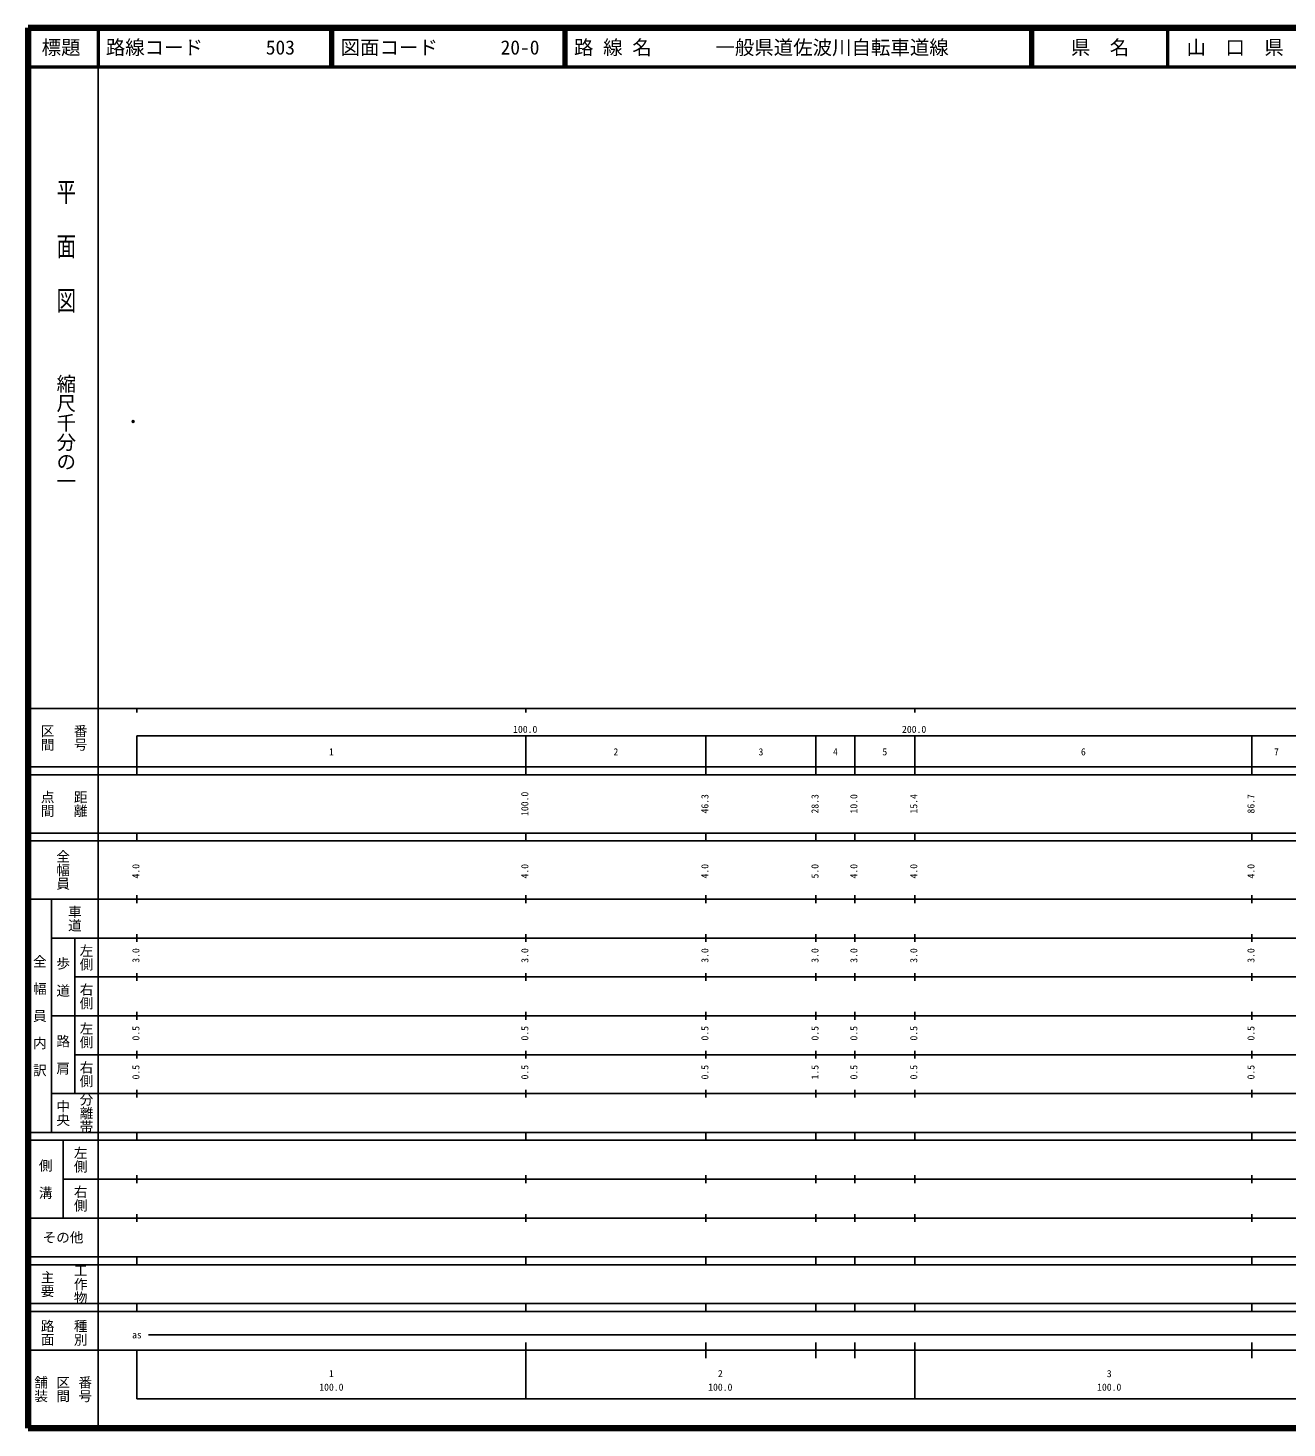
# Model space of a CAD drawing. Units: millimetres on the paper. Extents: x 40 to 680, y 20 to 380.
# Drawn here: x 40 to 363.7, y 20 to 380 of the extents above; entities that cross this region are included whole.
import ezdxf
from ezdxf.enums import TextEntityAlignment as Align

# ---------------------------------------------------------------- set-up
doc = ezdxf.new("R2010")
doc.units = ezdxf.units.MM
doc.header["$PDMODE"] = 32
doc.header["$PDSIZE"] = 0.5
doc.layers.add('M-OTRS', color=6, linetype='Continuous')
doc.layers.add('M-TTL-TXT', color=7, linetype='Continuous')
for name, color, linetype, lineweight in [('M-TTL', 2, 'Continuous', 140), ('M-TTL-BAND', 7, 'Continuous', 25), ('M-TTL-LINE', 7, 'Continuous', 50)]:
    doc.layers.add(name, color=color, linetype=linetype, lineweight=lineweight)
doc.styles.add('@ＭＳ ゴシック', font='')
doc.styles.add('ＭＳ ゴシック', font='')
doc.styles.get('@ＭＳ ゴシック').set_extended_font_data('@MS Gothic')
doc.styles.get('ＭＳ ゴシック').set_extended_font_data('MS Gothic')

msp = doc.modelspace()

# ---------------------------------------------------------------- linework, layer by layer
at = {"layer": 'M-OTRS'}
msp.add_point((67.009, 278.809), dxfattribs=at)
at = {"layer": 'M-TTL'}
for p, q in [((40, 380), (40, 20)), ((680, 380), (40, 380)), ((40, 20), (680, 20))]:
    msp.add_line(p, q, dxfattribs=at)
at = {"layer": 'M-TTL-BAND'}
for p, q in [((58, 370), (58, 20)), ((40, 205), (579, 205)), ((68, 205), (68, 204)), ((168, 205), (168, 204)), ((268, 205), (268, 204)), ((68, 198), (579, 198)), ((68, 198), (68, 188)), ((168, 188), (168, 198)), ((214.3, 188), (214.3, 198)), ((242.6, 188), (242.6, 198)), ((252.6, 188), (252.6, 198)), ((268, 188), (268, 198)), ((354.7, 188), (354.7, 198)), ((40, 190), (579, 190)), ((40, 188), (579, 188)), ((40, 173), (579, 173)), ((68, 171), (68, 173)), ((168, 171), (168, 173)), ((214.3, 171), (214.3, 173)), ((242.6, 171), (242.6, 173)), ((252.6, 171), (252.6, 173)), ((268, 171), (268, 173)), ((354.7, 171), (354.7, 173)), ((40, 171), (579, 171)), ((40, 156), (579, 156)), ((46, 96), (46, 156)), ((68, 155), (68, 157)), ((168, 155), (168, 157)), ((214.3, 155), (214.3, 157)), ((242.6, 155), (242.6, 157)), ((252.6, 155), (252.6, 157)), ((268, 155), (268, 157)), ((354.7, 155), (354.7, 157)), ((46, 146), (579, 146)), ((52, 146), (52, 106)), ((68, 145), (68, 147)), ((168, 145), (168, 147)), ((214.3, 145), (214.3, 147)), ((242.6, 145), (242.6, 147)), ((252.6, 145), (252.6, 147)), ((268, 145), (268, 147)), ((354.7, 145), (354.7, 147)), ((68, 135), (68, 137)), ((168, 135), (168, 137)), ((214.3, 135), (214.3, 137)), ((242.6, 135), (242.6, 137)), ((252.6, 135), (252.6, 137)), ((268, 135), (268, 137)), ((354.7, 135), (354.7, 137)), ((52, 136), (579, 136)), ((46, 126), (579, 126)), ((68, 125), (68, 127)), ((168, 125), (168, 127)), ((214.3, 125), (214.3, 127)), ((242.6, 125), (242.6, 127)), ((252.6, 125), (252.6, 127)), ((268, 125), (268, 127)), ((354.7, 125), (354.7, 127)), ((52, 116), (579, 116)), ((68, 115), (68, 117)), ((168, 115), (168, 117)), ((214.3, 115), (214.3, 117)), ((242.6, 115), (242.6, 117)), ((252.6, 115), (252.6, 117)), ((268, 115), (268, 117)), ((354.7, 115), (354.7, 117)), ((46, 106), (579, 106)), ((68, 105), (68, 107)), ((168, 105), (168, 107)), ((214.3, 105), (214.3, 107)), ((242.6, 105), (242.6, 107)), ((252.6, 105), (252.6, 107)), ((268, 105), (268, 107)), ((354.7, 105), (354.7, 107)), ((40, 96), (579, 96)), ((40, 94), (579, 94)), ((49, 94), (49, 74)), ((68, 94), (68, 96)), ((168, 94), (168, 96)), ((214.3, 94), (214.3, 96)), ((242.6, 94), (242.6, 96)), ((252.6, 94), (252.6, 96)), ((268, 94), (268, 96)), ((354.7, 94), (354.7, 96)), ((49, 84), (579, 84)), ((68, 83), (68, 85)), ((168, 83), (168, 85)), ((214.3, 83), (214.3, 85)), ((242.6, 83), (242.6, 85)), ((252.6, 83), (252.6, 85)), ((268, 83), (268, 85)), ((354.7, 83), (354.7, 85)), ((40, 74), (579, 74)), ((68, 73), (68, 75)), ((168, 73), (168, 75)), ((214.3, 73), (214.3, 75)), ((242.6, 73), (242.6, 75)), ((252.6, 73), (252.6, 75)), ((268, 73), (268, 75)), ((354.7, 73), (354.7, 75)), ((40, 64), (579, 64)), ((40, 62), (579, 62)), ((68, 62), (68, 64)), ((168, 62), (168, 64)), ((214.3, 62), (214.3, 64)), ((242.6, 62), (242.6, 64)), ((252.6, 62), (252.6, 64)), ((268, 62), (268, 64)), ((354.7, 62), (354.7, 64)), ((40, 52), (579, 52)), ((68, 50), (68, 52)), ((168, 50), (168, 52)), ((214.3, 50), (214.3, 52)), ((242.6, 50), (242.6, 52)), ((252.6, 50), (252.6, 52)), ((268, 50), (268, 52)), ((354.7, 50), (354.7, 52)), ((40, 50), (579, 50)), ((71, 44), (565, 44)), ((40, 40), (579, 40)), ((68, 40), (68, 27.5)), ((168, 27.5), (168, 42)), ((214.3, 38), (214.3, 42)), ((242.6, 38), (242.6, 42)), ((252.6, 38), (252.6, 42)), ((268, 27.5), (268, 42)), ((354.7, 38), (354.7, 42)), ((68, 27.5), (579, 27.5))]:
    msp.add_line(p, q, dxfattribs=at)
at = {"layer": 'M-TTL-LINE'}
for p, q in [((58, 380), (58, 370)), ((117.75, 380), (117.75, 370)), ((118.25, 380), (118.25, 370)), ((177.75, 380), (177.75, 370)), ((178.25, 380), (178.25, 370)), ((297.75, 380), (297.75, 370)), ((298.25, 380), (298.25, 370)), ((333, 380), (333, 370)), ((40, 370), (680, 370))]:
    msp.add_line(p, q, dxfattribs=at)

# ---------------------------------------------------------------- texts
at = {"layer": 'M-TTL-BAND', "style": '@ＭＳ ゴシック', "width": 1.4}
msp.add_text('平  面  図', height=3.666, rotation=270, dxfattribs=at).set_placement((49.777, 306.475), align=Align.MIDDLE_RIGHT)
at = {"layer": 'M-TTL-BAND', "style": '@ＭＳ ゴシック'}
msp.add_text('縮尺千分の一', height=3.666, rotation=270, dxfattribs=at).set_placement((49.777, 261.03), align=Align.MIDDLE_RIGHT)
for s, p in [('区間', (45, 197.5)), ('番号', (53.5, 197.5)), ('点間', (45, 180.5)), ('距離', (53.5, 180.5)), ('全幅員', (49, 163.5)), ('車道', (52, 151)), ('左側', (55, 141)), ('全\u3000幅\u3000員\u3000内\u3000訳', (43, 126)), ('歩\u3000道', (49, 136)), ('右側', (55, 131)), ('左側', (55, 121)), ('路\u3000肩', (49, 116)), ('右側', (55, 111)), ('分離帯', (55, 101)), ('中央', (49, 101)), ('左側', (53.5, 89)), ('側\u3000溝', (44.5, 84)), ('右側', (53.5, 79)), ('工作物', (53.5, 57)), ('主要', (45, 57)), ('路面', (45, 44.5)), ('種別', (53.5, 44.5)), ('舗装', (43.333, 30)), ('区間', (49, 30)), ('番号', (54.667, 30))]:
    msp.add_text(s, height=2.566, rotation=270, dxfattribs=at).set_placement(p, align=Align.MIDDLE_CENTER)
at = {"layer": 'M-TTL-BAND', "style": 'ＭＳ ゴシック'}
for s, p in [('100.0', (167.844, 198.195)), ('200.0', (267.844, 198.195)), ('1', (118, 192.405)), ('2', (191.15, 192.405)), ('3', (228.45, 192.405)), ('4', (247.6, 192.405)), ('5', (260.3, 192.405)), ('6', (311.35, 192.405)), ('7', (361, 192.405)), ('as', (68, 42.5)), ('1', (118, 32.523)), ('2', (218, 32.523)), ('3', (318, 32.523)), ('100.0', (118, 29.033)), ('100.0', (218, 29.033)), ('100.0', (318, 29.033))]:
    msp.add_text(s, height=1.833, dxfattribs=at).set_placement(p, align=Align.BOTTOM_CENTER)
for s, p in [('100.0', (169.198, 180.5)), ('46.3', (215.498, 180.5)), ('28.3', (243.798, 180.5)), ('10.0', (253.798, 180.5)), ('15.4', (269.198, 180.5)), ('86.7', (355.898, 180.5)), ('4.0', (69.198, 163.174)), ('4.0', (169.198, 163.174)), ('4.0', (215.498, 163.174)), ('5.0', (243.798, 163.174)), ('4.0', (253.798, 163.174)), ('4.0', (269.198, 163.174)), ('4.0', (355.898, 163.174)), ('3.0', (69.198, 141.5)), ('3.0', (169.198, 141.5)), ('3.0', (215.498, 141.5)), ('3.0', (243.798, 141.5)), ('3.0', (253.798, 141.5)), ('3.0', (269.198, 141.5)), ('3.0', (355.898, 141.5)), ('0.5', (69.198, 121.5)), ('0.5', (169.198, 121.5)), ('0.5', (215.498, 121.5)), ('0.5', (243.798, 121.5)), ('0.5', (253.798, 121.5)), ('0.5', (269.198, 121.5)), ('0.5', (355.898, 121.5)), ('0.5', (69.198, 111.5)), ('0.5', (169.198, 111.5)), ('0.5', (215.498, 111.5)), ('1.5', (243.798, 111.5)), ('0.5', (253.798, 111.5)), ('0.5', (269.198, 111.5)), ('0.5', (355.898, 111.5))]:
    msp.add_text(s, height=1.833, rotation=90, dxfattribs=at).set_placement(p, align=Align.BOTTOM_CENTER)
msp.add_text('その他', height=2.566, dxfattribs=at).set_placement((49, 69), align=Align.MIDDLE_CENTER)
at = {"layer": 'M-TTL-TXT', "style": 'ＭＳ ゴシック'}
for s, p in [('標題', (48.5, 375)), ('県\u3000名', (315.625, 375)), ('山\u3000口\u3000県', (350.375, 375))]:
    msp.add_text(s, height=3.666, dxfattribs=at).set_placement(p, align=Align.MIDDLE_CENTER)
for s, p in [('路線コード', (60, 375)), ('503', (101.142, 375)), ('図面コード', (120.38, 375)), ('20-0', (161.521, 375)), ('路 線 名', (180.38, 375)), ('一般県道佐波川自転車道線', (216.734, 375))]:
    msp.add_text(s, height=3.666, dxfattribs=at).set_placement(p, align=Align.MIDDLE_LEFT)

doc.saveas('drawing.dxf')
